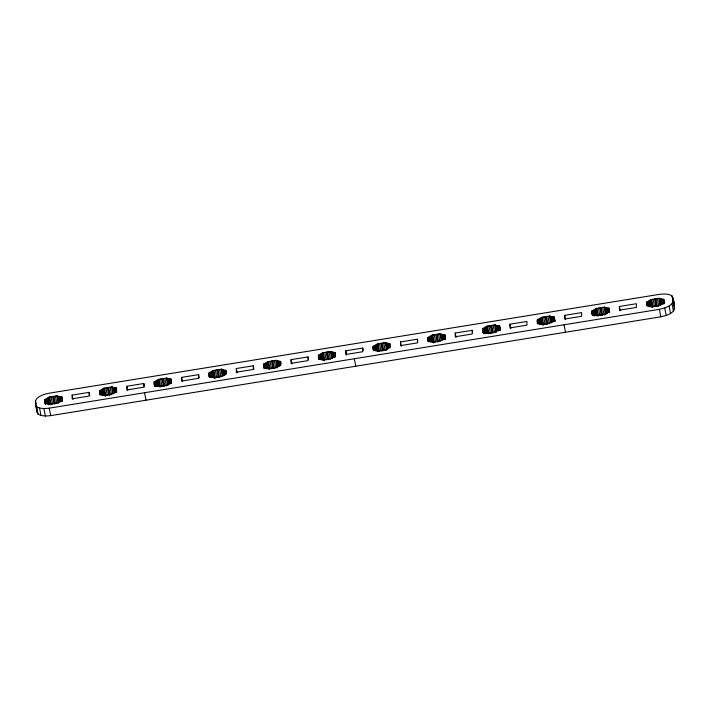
<?xml version="1.0" encoding="UTF-8"?>
<svg xmlns="http://www.w3.org/2000/svg" width="710" height="710" viewBox="0 0 710 710"><rect width="100%" height="100%" fill="white"/><g stroke="black" fill="none" stroke-linecap="round" stroke-linejoin="round"><path stroke-width="1.06" d="M38.056 414.161L36.609 406.688L35.518 404.62L35.5 401.168L36.565 398.754L39.485 396.446L43.825 394.511L49.15 393.198L659.315 294.366L664.64 293.958L668.997 294.49L671.944 295.839C673.95 300.454 675.822 306.463 673.435 311.246L670.515 313.554L666.175 315.488L660.85 316.802L50.685 415.634L45.36 416.042L41.002 415.51L38.056 414.161L36.973 412.093L35.518 404.079M36.609 406.688L39.547 408.046L43.905 408.57L49.23 408.161L659.404 309.329L664.72 308.016L669.06 306.081L671.988 303.773L673.044 301.359L673.027 297.907M57.519 396.233L61.77 396.855L61.788 400.422L57.554 402.898L49.079 404.274L49.07 403.795L44.819 403.173L44.801 399.606L49.034 397.13L57.519 395.763L58.761 402.57L57.519 395.763M112.242 386.897L112.242 387.376L116.493 387.988L116.511 391.565L112.278 394.032L103.802 395.408L100.678 394.121L99.551 394.307L99.524 390.74L103.758 388.272L112.242 386.897L113.485 393.375M166.965 378.031L166.965 378.51L171.216 379.131L171.234 382.699L167.001 385.166L158.525 386.542L158.516 386.062L154.274 385.441L154.248 381.873L158.481 379.406L166.965 378.031L168.208 384.918M221.689 369.164L224.804 370.451L225.94 370.265L225.957 373.833L221.724 376.309L213.248 377.676L213.24 377.205L208.997 376.584L208.971 373.016L213.204 370.54L221.689 369.164L222.931 375.812M276.412 360.307L276.412 360.778L280.663 361.399L280.681 364.967L276.447 367.443L267.972 368.818L267.963 368.339L263.721 367.718L263.694 364.15L267.927 361.674L276.412 360.307L277.654 367.185M331.135 351.441L331.135 351.92L335.386 352.542L335.404 356.109L331.171 358.577L322.695 359.952L319.58 358.674L318.444 358.852L318.417 355.284L322.651 352.817L331.135 351.441L332.378 358.248M385.858 342.575L385.858 343.054L390.109 343.675L390.127 347.243L385.894 349.711L377.418 351.086L374.303 349.808L373.167 349.995L373.14 346.418L377.374 343.951L385.858 342.575L387.101 349.054M440.582 333.709L440.582 334.188L444.833 334.809L444.851 338.377L440.617 340.853L432.142 342.22L432.133 341.75L427.89 341.128L427.864 337.561L432.097 335.084L440.582 333.709L441.824 340.596M495.305 324.852L495.305 325.331L499.556 325.943L499.574 329.52L495.34 331.987L486.865 333.363L486.856 332.883L482.614 332.262L482.587 328.695L486.82 326.227L495.305 324.852L496.547 331.49M550.028 315.986L550.028 316.465L554.279 317.086L554.297 320.654L550.064 323.121L541.588 324.497L541.579 324.017L537.337 323.396L537.31 319.828L541.544 317.361L550.028 315.986L551.271 322.864M604.751 307.599L609.003 308.22L609.02 311.788L604.787 314.264L596.311 315.63L596.302 315.16L592.06 314.539L592.034 310.971L596.267 308.495L604.751 307.119L605.994 313.927L604.751 307.119M659.475 298.262L659.475 298.733L663.726 299.354L663.743 302.921L659.51 305.398L651.034 306.773L647.919 305.486L646.783 305.673L646.757 302.105L650.99 299.629L659.475 298.262L660.717 304.741M89.132 392.364L89.149 396.047L72.189 398.798L72.163 395.115L89.132 392.364L89.753 395.568M143.855 383.506L143.873 387.19L126.912 389.932L126.886 386.249L143.855 383.506L144.476 386.702M198.578 374.64L198.596 378.323L181.636 381.075L181.609 377.392L198.578 374.64L199.199 377.844M253.301 365.774L253.319 369.457L236.359 372.209L236.332 368.525L253.301 365.774L253.923 368.978M308.025 356.908L308.042 360.6L291.082 363.342L291.056 359.659L308.025 356.908L308.433 359.047M362.748 348.051L362.766 351.734L345.805 354.476L345.779 350.793L362.748 348.051L363.156 350.181M417.471 339.185L417.489 342.868L400.529 345.619L400.502 341.936L417.471 339.185L417.879 341.324M472.194 330.319L472.212 334.002L455.252 336.753L455.225 333.07L472.194 330.319L472.611 332.457M509.949 324.204L526.918 321.461L526.935 325.144L509.975 327.887L509.949 324.204L510.783 328.473M564.672 315.338L581.641 312.595L581.659 316.278L564.698 319.03L564.672 315.338L565.506 319.615M619.395 306.48L636.364 303.729L636.382 307.412L619.422 310.163L619.395 306.48L620.229 310.749M324.106 360.361L324.763 360.183L323.316 352.71M433.553 342.557L434.209 342.451L432.763 334.978M542.999 324.834L543.656 324.727L542.209 317.255M673.391 303.312L674.482 305.38M673.027 298.448L674.482 305.921M673.036 299.638L674.491 307.102M671.944 295.839L672.352 297.978M673.044 300.818L674.5 308.832M671.988 303.773L673.435 311.246M669.06 306.081L670.515 313.554M663.726 299.354L664.143 301.768M663.548 299.38L664.152 302.992M663.735 301.138L664.152 303.552M663.158 299.451L663.983 303.72M664.72 308.016L666.175 315.488M662.767 299.514L663.593 303.782M662.59 299.54L663.415 303.809M661.968 299.247L662.803 303.525M661.232 299.017L662.27 304.359M660.398 298.848L661.436 304.182M659.475 298.502L660.717 305.14M658.809 298.369L660.052 304.767M657.353 298.599L658.809 306.072L656.688 306.418L655.232 298.945M659.404 309.329L660.85 316.802M655.898 298.839L657.345 306.312M654.567 299.052L656.022 306.525M653.111 299.292L654.567 306.764M651.656 299.522L653.102 306.995L652.446 307.102L650.99 299.629M650.99 299.709L652.446 307.581M650.076 300.516L651.318 306.924M649.242 300.96L650.28 306.303M648.514 301.43L649.552 306.764M647.893 301.919L648.727 306.188M647.715 301.945L648.549 306.214M647.325 302.016L648.159 306.285M646.934 302.078L647.564 305.273M646.757 302.105L647.387 305.584M646.766 302.992L647.183 305.131M646.766 303.605L647.183 306.019M609.003 308.22L609.624 311.699M608.825 308.246L609.633 312.311M609.011 309.729L609.428 312.143M609.011 310.279L609.428 312.418M608.434 308.309L609.056 311.512M608.044 308.371L608.665 311.575M607.866 308.406L608.488 311.601M607.245 308.113L608.071 312.382M606.509 307.883L607.547 313.216M605.674 307.714L606.713 313.048M604.086 307.226L605.541 314.699L604.086 314.938L602.63 307.465M601.175 307.705L602.621 315.169M600.509 307.812L601.965 315.284M599.843 307.918L601.299 315.391L599.843 315.622L598.388 308.149M596.933 308.389L598.379 315.861M596.267 308.495L597.722 316.039M596.267 308.903L597.518 315.382M595.353 309.382L596.595 315.79M594.519 309.826L595.557 315.16M593.791 310.297L594.829 315.63M593.169 310.785L594.208 316.119M592.992 310.811L593.826 315.08M592.601 310.873L593.436 315.142M592.211 310.936L593.045 315.204M592.034 310.971L592.868 315.24M592.042 311.246L592.664 315.062M592.042 312.471L592.459 314.61M592.051 312.755L592.459 315.169M564.059 324.772L565.515 332.245M554.279 317.086L554.9 320.565M554.102 317.113L554.927 321.381M554.288 318.586L554.909 321.79M553.711 317.175L554.537 321.444M553.321 317.237L554.146 321.506M553.143 317.264L553.969 321.532M552.522 316.98L553.347 321.248M551.785 316.749L552.824 322.083M550.951 316.571L551.99 321.914M549.362 316.092L550.605 322.5M547.907 316.332L549.362 323.804M546.452 316.562L547.898 324.035L547.241 324.142L545.786 316.669M545.12 316.784L546.576 324.248M543.665 317.015L545.12 324.488M541.544 317.361L542.999 325.313M540.621 318.249L541.872 324.647M539.795 318.692L540.834 324.026M539.067 319.163L540.106 324.497M538.446 319.651L539.28 323.92M538.269 319.677L539.103 323.946M537.878 319.74L538.5 322.943M537.488 319.802L538.109 323.006M537.31 319.828L537.94 323.316M537.319 320.725L537.94 323.929M537.319 321.337L537.736 323.751M499.556 325.943L500.177 329.147M499.556 326.227L500.186 330.043M499.378 325.979L500.204 330.248M499.565 327.727L499.982 330.141M498.988 326.041L499.813 330.31M498.597 326.103L499.219 329.307M498.42 326.13L499.041 329.333M497.799 325.846L498.624 330.114M497.062 325.615L498.101 330.949M496.228 325.437L497.266 330.771M495.305 325.251L496.547 331.73M494.639 324.958L496.095 332.431L494.63 332.662L493.184 325.189M491.728 325.428L493.175 332.901M491.063 325.535L492.518 333.008M490.397 325.642L491.853 333.114L490.397 333.354L488.941 325.881M487.486 326.112L488.933 333.585M486.82 326.227L488.276 333.771M486.82 326.458L488.072 333.105M485.897 327.115L487.149 333.514M485.072 327.55L486.11 332.892M484.344 328.02L485.383 333.363M483.723 328.508L484.761 333.851M483.546 328.544L484.38 332.812M483.155 328.606L483.989 332.875M482.764 328.668L483.599 332.937M482.587 328.695L483.421 332.963M482.596 328.97L483.217 332.173M482.596 329.591L483.217 332.786M482.596 330.478L483.013 332.892M455.225 333.07L456.06 337.339M444.833 334.809L445.454 338.288M444.655 334.836L445.481 339.105M444.842 336.318L445.463 339.522M444.842 336.877L445.259 339.007M444.265 334.907L445.09 339.176M443.874 334.969L444.7 339.238M443.697 334.996L444.522 339.265M443.075 334.703L443.901 338.972M442.339 334.472L443.377 339.815M441.505 334.303L442.543 339.637M439.916 333.824L441.158 340.223M438.461 334.055L439.907 341.528M437.005 334.295L438.452 341.767L437.795 341.874L436.339 334.401M435.674 334.508L437.129 341.98M434.218 334.747L435.674 342.211M432.097 335.084L433.553 343.036M431.174 335.972L432.425 342.38M430.349 336.416L431.387 341.75M429.621 336.886L430.659 342.22M429 337.374L429.834 341.643M428.822 337.401L429.656 341.67M428.432 337.463L429.053 340.667M428.041 337.534L428.662 340.729M427.864 337.561L428.494 341.04M427.873 338.448L428.494 341.652M427.873 339.06L428.29 341.474M400.502 341.936L401.336 346.205M389.541 343.764L390.163 346.968M389.151 343.826L389.772 347.03M388.973 343.862L389.595 347.057M388.352 343.569L389.178 347.838M387.616 343.338L388.654 348.672M386.781 343.17L387.82 348.503M385.858 342.815L387.101 349.462M385.193 342.681L386.648 350.154L385.184 350.394L383.737 342.921M382.282 343.161L383.728 350.625M381.616 343.267L383.072 350.731M380.95 343.374L382.406 350.846L380.95 351.077L379.495 343.605M378.039 343.844L379.486 351.317M377.374 343.951L378.829 351.494M377.374 344.19L378.625 350.829M376.451 344.838L377.702 351.246M375.625 345.282L376.664 350.616M374.898 345.752L375.936 351.086M374.276 346.24L375.111 350.509M374.099 346.267L374.933 350.536M373.708 346.329L374.543 350.598M373.318 346.391L374.152 350.66M373.14 346.418L373.975 350.696M373.149 347.314L373.771 350.518M373.149 347.927L373.567 350.616M354.317 358.745L355.772 366.218M345.779 350.793L346.613 355.062M334.818 352.63L335.439 355.834M334.428 352.692L335.253 356.961M334.25 352.719L335.076 356.988M333.629 352.435L334.454 356.704M332.892 352.204L333.931 357.538M332.058 352.027L333.096 357.37M331.135 351.92L332.378 358.319M330.469 351.548L331.712 357.955M329.014 351.787L330.461 359.251M327.558 352.018L329.005 359.491L328.348 359.597L326.893 352.124M326.227 352.231L327.683 359.704M324.772 352.471L326.227 359.943M322.651 352.817L324.106 360.529M322.651 353.216L324.106 360.76M321.728 353.704L322.979 360.103M320.902 354.148L321.941 359.482M320.174 354.609L321.213 359.952M319.553 355.098L320.387 359.375M319.376 355.133L320.21 359.402M318.985 355.195L319.606 358.399M318.595 355.257L319.216 358.461M318.417 355.284L319.038 358.488M318.417 355.568L319.047 359.384M318.426 356.793L318.843 359.207M291.056 359.659L291.89 363.928M280.486 361.434L280.894 363.564M280.095 361.496L280.716 364.692M279.704 361.559L280.53 365.827M279.527 361.585L280.148 364.789M278.906 361.301L279.731 365.57M278.169 361.062L279.207 366.404M277.335 360.893L278.373 366.227M275.746 360.414L277.202 367.886M274.291 360.644L275.737 368.117M272.835 360.884L274.282 368.357M272.17 360.991L273.616 368.463M271.504 361.097L272.959 368.57M270.048 361.337L271.504 368.809M268.593 361.567L270.04 369.04M267.927 361.674L269.383 369.227M267.004 362.561L268.256 368.969M266.179 363.005L267.217 368.348M265.451 363.476L266.49 368.809M264.83 363.964L265.664 368.233M264.652 363.99L265.487 368.259M264.262 364.061L265.096 368.33M263.871 364.123L264.706 368.392M263.694 364.15L264.528 368.419M263.703 365.038L264.324 368.241M263.703 365.659L264.12 368.348M236.332 368.525L237.167 372.794M225.762 370.292L226.171 372.43M225.372 370.354L225.993 373.558M224.981 370.425L225.807 374.694M224.804 370.451L225.629 374.72M224.182 370.158L225.008 374.427M223.446 369.928L224.484 375.262M222.612 369.759L223.65 375.093M221.689 369.573L222.931 376.052M221.023 369.271L222.265 375.679M219.567 369.511L221.014 376.983M218.103 369.75L219.559 377.223L218.893 377.329L217.446 369.857M216.781 369.963L218.236 377.436M215.325 370.194L216.781 377.667M213.87 370.434L215.316 377.906L214.66 378.084M213.204 370.54L214.66 378.252M213.204 370.948L214.66 378.492M212.281 371.428L213.532 377.835M211.456 371.871L212.494 377.205M210.728 372.342L211.757 377.676M210.107 372.83L210.941 377.099M209.929 372.856L210.763 377.125M209.539 372.919L210.16 376.123M209.148 372.981L209.769 376.185M208.971 373.016L209.592 376.211M208.971 373.291L209.601 376.495M208.98 373.904L209.601 377.108M208.98 374.8L209.397 376.93M181.609 377.392L182.443 381.661M171.039 379.158L171.447 381.297M170.648 379.22L171.474 383.489M170.258 379.282L171.083 383.551M170.08 379.309L170.702 382.512M169.459 379.025L170.285 383.293M168.723 378.794L169.761 384.128M167.888 378.616L168.927 383.959M166.3 378.137L167.755 385.61M164.844 378.377L166.291 385.849M163.38 378.608L164.835 386.08M162.723 378.723L164.17 386.187M162.057 378.829L163.513 386.293M160.602 379.06L162.057 386.533M159.146 379.3L160.593 386.772M158.481 379.406L159.936 387.119M157.558 380.294L158.809 386.693M156.732 380.737L157.771 386.071M156.005 381.208L157.034 386.542M155.383 381.696L156.218 385.965M155.206 381.723L156.04 385.991M154.815 381.785L155.65 386.054M154.425 381.847L155.259 386.116M154.248 381.873L155.082 386.142M154.256 382.77L154.878 385.974M154.256 383.382L154.673 385.796M154.265 383.941L154.673 386.071M144.574 392.719L146.02 400.192M126.886 386.249L127.72 390.518M116.316 388.024L116.724 390.154M115.925 388.086L116.751 392.355M115.535 388.148L116.36 392.417M115.357 388.175L116.183 392.444M114.736 387.891L115.561 392.16M113.999 387.66L115.038 392.994M113.165 387.483L114.204 392.816M112.242 387.136L113.485 393.775M111.576 387.003L112.819 393.411M110.121 387.243L111.568 394.707M108.657 387.474L110.112 394.946L108.79 395.159L107.334 387.687M108 387.58L109.446 395.053M105.879 387.926L107.325 395.399M104.423 388.166L105.87 395.63L105.213 395.816L103.758 388.272M103.758 388.512L105.213 396.215M102.835 389.16L104.086 395.559M102.009 389.595L103.048 394.938M101.281 390.065L102.311 395.408M100.66 390.553L101.494 394.822M100.483 390.589L101.317 394.858M100.092 390.651L100.926 394.92M99.702 390.713L100.323 393.917M99.524 390.74L100.154 394.219M99.533 391.636L100.154 394.831M99.533 392.248L99.95 394.938M72.163 395.115L72.997 399.384M61.77 396.855L62.187 399.268M61.593 396.881L62.214 400.085M61.779 398.363L62.196 400.777M61.779 398.922L62.196 401.052M61.202 396.952L62.027 401.221M60.811 397.014L61.637 401.283M60.634 397.041L61.459 401.31M60.013 396.748L60.838 401.017M59.276 396.517L60.314 401.86M58.442 396.349L59.48 401.683M56.853 395.869L58.309 403.333M55.398 396.1L56.844 403.573M53.933 396.34L55.389 403.812M53.277 396.446L54.723 403.919M52.611 396.553L54.066 404.025M51.155 396.792L52.602 404.265M49.7 397.023L51.147 404.496M49.034 397.13L50.49 404.842M49.034 397.609L50.277 404.017M48.111 398.017L49.363 404.425M47.286 398.461L48.528 404.869M49.23 408.161L50.685 415.634M46.558 398.931L47.588 404.265M45.937 399.419L46.771 403.688M45.76 399.446L46.594 403.715M45.369 399.508L46.203 403.777M44.978 399.579L45.813 403.848M44.801 399.606L45.635 403.875M44.801 399.881L45.635 404.15M44.81 401.106L45.227 403.52M44.819 401.665L45.227 403.804M43.905 408.57L45.36 416.042M39.547 408.046L41.002 415.51M35.5 401.168L35.917 403.307M35.5 401.709L35.917 403.839M35.509 402.898L36.964 410.362M36.956 409.182L36.973 412.093"/></g></svg>
